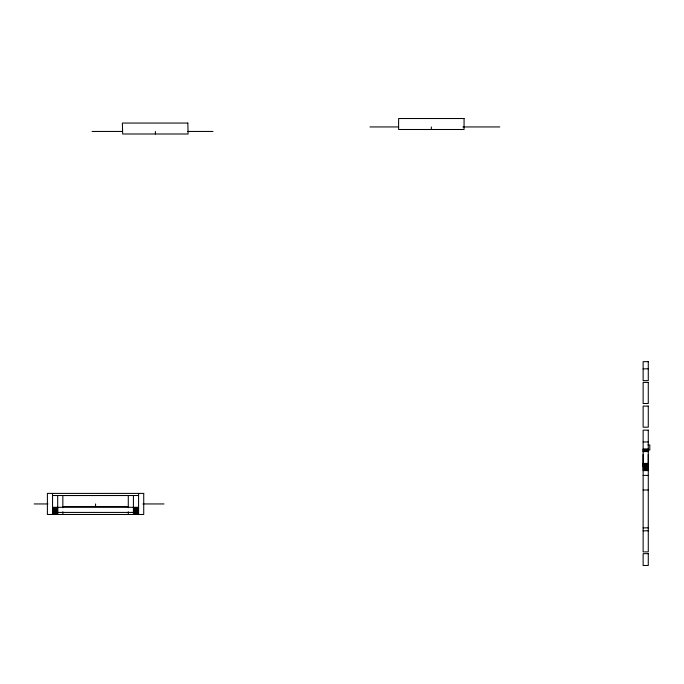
<?xml version="1.0" encoding="UTF-8"?>
<svg xmlns="http://www.w3.org/2000/svg" width="684" height="684" viewBox="0 0 684 684"><rect width="100%" height="100%" fill="white"/><g stroke="black" fill="none" stroke-linecap="round" stroke-linejoin="round"><path stroke-width="1.03" d="M643.131 466.24L643.131 454.441M648.278 466.24L648.278 454.441M369.976 126.942L398.618 126.942M462.923 126.942L499.773 126.942M92.049 131.448L122.513 131.448M187.51 131.448L212.98 131.448M643.131 368.83L648.278 368.83M643.131 441.958L648.278 441.958M647.893 444.908L649.8 444.908L649.8 450.055L643.131 449.978M643.131 449.131L648.278 449.131M643.131 449.32L648.278 449.32M643.131 450.628L648.278 450.628M643.131 451.252L648.278 451.252M643.131 451.602L648.278 451.602M643.131 463.41L648.278 463.41M643.131 463.863L648.278 463.863M643.131 464.342L648.278 464.342M643.131 464.864L648.278 464.864M643.131 465.411L648.278 465.411M643.131 465.992L648.278 465.992M643.131 466.591L648.278 466.591M643.131 467.223L648.278 467.223M643.131 467.865L648.278 467.865M643.131 468.531L648.278 468.531M643.131 469.207L648.278 469.207M643.131 469.891L648.278 469.891M643.131 470.583L648.278 470.583M643.131 475.406L648.278 475.406M643.131 489.992L648.278 489.992M52.548 495.507L138.578 495.507M34.2 503.946L47.991 503.946M142.939 503.946L163.998 503.946M62.843 506.502L128.284 506.502M52.548 507.314L138.578 507.314M52.548 507.759L57.695 507.759M133.431 507.759L138.578 507.759M52.548 508.246L57.695 508.246M133.431 508.246L138.578 508.246M52.548 508.768L57.695 508.768M133.431 508.768L138.578 508.768M52.548 509.315L57.695 509.315M133.431 509.315L138.578 509.315M52.548 509.896L57.695 509.896M133.431 509.896L138.578 509.896M52.548 510.495L57.695 510.495M133.431 510.495L138.578 510.495M52.548 511.119L57.695 511.119M133.431 511.119L138.578 511.119M52.548 511.769L57.695 511.769M133.431 511.769L138.578 511.769M52.548 512.427L138.578 512.427M52.548 513.103L57.695 513.103M133.431 513.103L138.578 513.103M52.548 513.787L57.695 513.787M133.431 513.787L138.578 513.787M643.131 527.86L648.278 527.86M643.131 530.81L648.278 530.81M431.339 126.942L431.339 129.498M155.388 131.448L155.388 133.996M138.578 493.412L138.578 514.479M133.431 495.507L133.431 514.479M128.284 507.776L128.284 495.507L62.843 495.524L62.843 507.776M128.284 511.769L128.284 514.479M95.563 503.946L95.563 506.502M62.843 511.769L62.843 514.479M57.695 495.507L57.695 514.479M52.548 493.412L52.548 514.479M464.068 118.52L398.618 118.52L398.618 129.498L464.068 129.498L464.068 118.52M187.826 123.06L122.376 123.06L122.667 133.996L188.109 133.996L187.826 123.06M648.278 361.656L643.131 361.656L643.131 380.637L648.278 380.637L648.278 361.656M648.278 382.416L643.131 382.416L643.131 403.492L648.278 403.492L648.278 382.416M648.278 406.099L643.131 406.099L643.131 427.175L648.278 427.175L648.278 406.099M648.278 430.159L643.131 430.159L643.131 551.885L648.278 551.885L648.278 430.159M143.725 493.412L47.401 493.412L47.401 514.479L143.725 514.479L143.725 493.412M648.278 553.672L643.131 553.672L643.131 565.48L648.278 565.48L648.278 553.672"/></g></svg>
